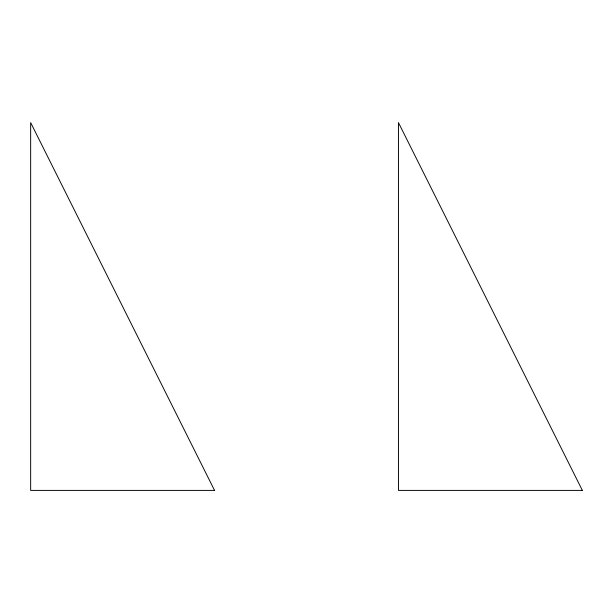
<?xml version="1.0" encoding="UTF-8"?>
<svg xmlns="http://www.w3.org/2000/svg" width="613" height="613" viewBox="0 0 613 613"><rect width="100%" height="100%" fill="white"/><g stroke="black" fill="none" stroke-linecap="round" stroke-linejoin="round"><path stroke-width="0.92" d="M214.55 490.4L30.65 490.4L30.65 122.6L214.55 490.4M582.35 490.4L398.45 490.4L398.45 122.6L582.35 490.4"/></g></svg>
